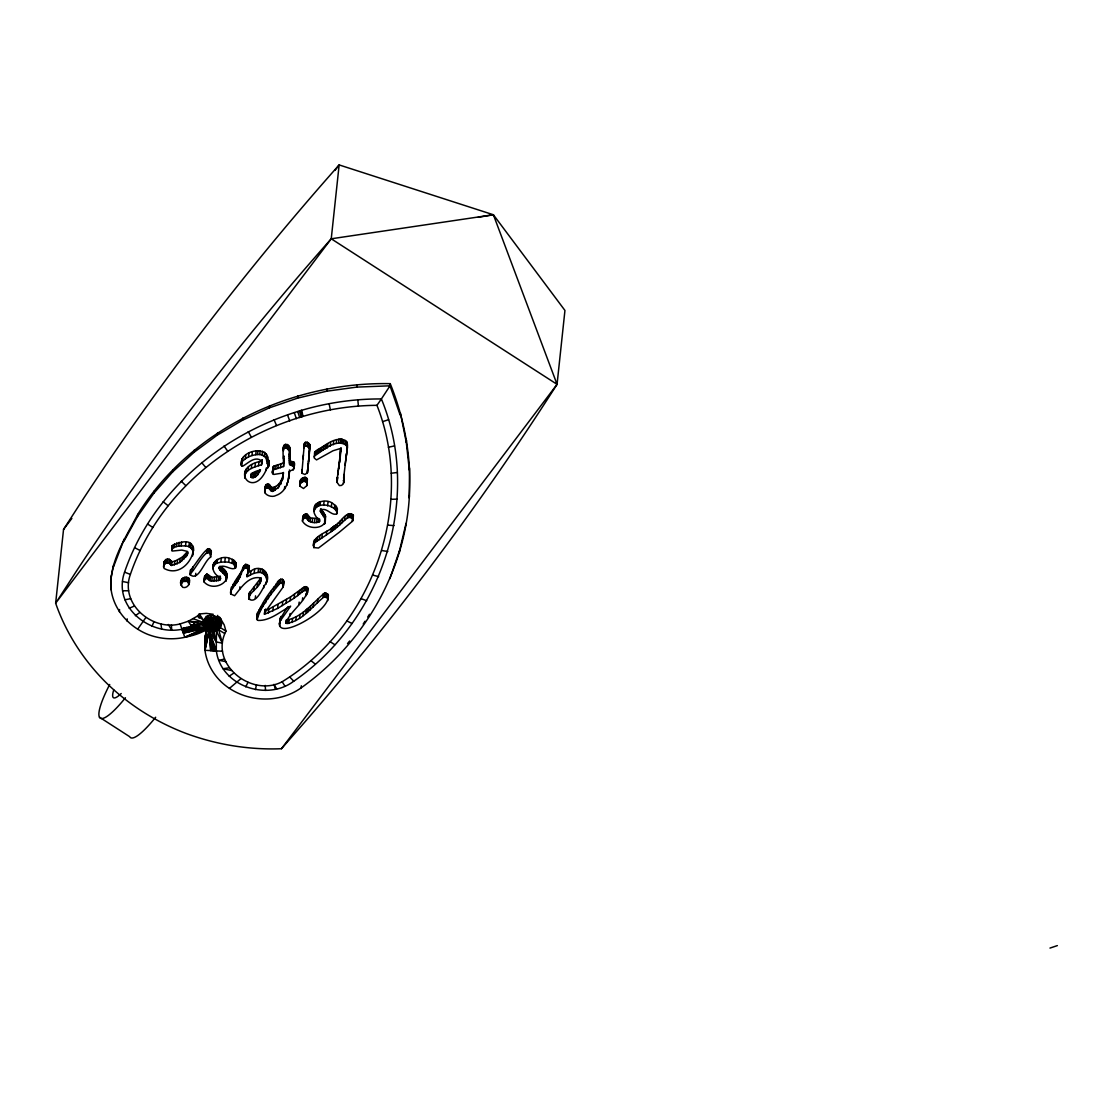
<?xml version="1.0" encoding="UTF-8"?>
<svg xmlns="http://www.w3.org/2000/svg" width="1113" height="1113" viewBox="0 0 1113 1113"><rect width="100%" height="100%" fill="white"/><g stroke="black" fill="none" stroke-linecap="round" stroke-linejoin="round"><path stroke-width="1.5" d="M337.072 481.567L337.476 476.962L337.183 482.486L339.382 485.602C345.225 486.339 344.028 478.047 344 474.444L343.722 482.179M203.22 620.511L210.274 624.226L221.264 625.45L216.451 630.306L216.284 650.34C220.263 685.413 266.48 701.969 293.749 681.212C382.023 620.706 422.69 498.888 381.383 398.955L390.023 385.808L390.246 383.651C291.439 381.745 190.629 429.284 137.762 514.345C125.769 537.76 108.531 562.232 111.133 589.82C113.957 610.105 129.052 626.716 147.667 634.327A59.476 54.412 6.1 0 0 184.828 637.318C198.364 634.507 213.07 629.763 217.703 615.392M205.39 618.619L212.138 624.699L219.219 627.523C225.202 619.023 211.067 610.773 205.39 618.619L204.18 621.36L202.969 621.611C201.55 630.709 214.962 635.273 220.096 628.052L221.71 623.85L220.903 619.245L224.228 624.95L225.981 631.196C209.007 663.891 251.594 697.907 282.173 681.726C372.702 626.382 416.22 504.773 376.959 405.327L381.383 398.955C271.614 398.176 160.745 466.222 124.559 572.165C110.785 611.26 160.536 643.62 194.107 624.699M409.556 468.017L409.167 497.942L409.403 495.786C411.573 457.513 404.52 419.17 390.246 383.651M288.114 606.557C255.628 651.369 325.093 616.519 327.89 598.418L324.356 596.679C312.503 605.806 302.124 621.75 286.124 623.391L285.846 622.807C290.604 611.107 303.306 603.524 307.438 591.879L305.852 590.474L303.891 590.697L294.138 598.182L277.61 608.435L264.463 614.293L264.964 610.174M340.62 451.544L341.037 447.76L337.712 474.959L340.272 456.608L340.161 448.567L332.996 450.765L316.551 459.906L314.297 458.111L314.659 452.351C323.382 446.8 336.098 434.446 346.63 441.444L347.075 450.682L345.002 465.234M346.783 452.003L347.326 443.141M289.199 472.482L289.937 470.813L293.248 469.769L294.18 467.07L289.561 464.232L289.7 447.217C279.377 435.976 284.399 462.34 283.565 466.528L273.77 469.658L272.532 471.216L272.448 473.136L273.742 474.458L283.467 472.928L282.535 479.592L278.333 487.717L272.323 491.431L268.358 487.953L265.868 488.301C261.235 494.089 271.349 498.207 275.913 495.522C286.57 491.904 289.352 479.967 289.463 469.964M289.7 464.719L289.7 447.217M283.565 466.528L283.885 456.052M352.932 520.272L353.364 515.458C346.115 509.295 340.439 523.806 333.997 526.129C327.598 533.21 311 535.395 313.783 547.568L318.499 548.027L339.298 532.237L352.501 521.218L353.364 515.458M218.51 629.109L222.377 643.175L216.325 641.964L211.651 631.043L207.575 629.332L205.362 627.12L204.069 624.351L204.18 621.36M314.13 511.187C316.412 501.253 334.429 504.37 337.044 512.606L336.752 513.858C331.577 516.362 326.248 506.429 320.516 510.324L320.363 511.396C335.945 526.519 309.734 533.53 302.388 521.037L303.529 518.672L306.339 517.615C308.12 522.679 314.937 523.722 319.459 521.705L319.681 520.842C299.661 501.518 336.543 492.002 337.044 512.606M314.576 506.137L314.965 508.738M303.014 458.737L304.419 443.572L305.115 442.473L307.355 442.278L309.887 444.81L309.692 448.901L307.591 472.427L305.004 474.5L301.846 473.206L303.418 454.953M248.63 598.377C249.952 590.739 262.209 586.996 260.414 578.537L259.371 577.675C247.809 576.52 240.978 588.081 234.579 595.719L230.655 593.911C231.17 582.864 241.243 574.252 245.389 564.402L249.298 566.03C245.848 584.395 246.404 572.68 260.136 572.402C264.685 572.986 267.69 578.12 266.564 582.447C262.779 587.177 256.644 604.888 248.895 598.961L249.242 593.146L261.152 577.605M300.273 483.348L303.974 481.08L306.868 482.611L306.785 485.671L303.501 488.51L299.814 486.075L300.677 479.55L303.084 477.7L305.546 477.366L307.271 478.827L307.188 481.887M300.677 479.55L299.814 486.075M294.082 468.629L294.277 462.479L290.103 460.935M279.238 624.059L280.198 621.012L290.66 606.14C280.309 611.44 270.403 620.776 258.202 620.442L257.131 619.691C260.428 606.613 271.322 593.312 280.309 582.989L282.813 583.727L283.245 586.885L264.685 612.693M283.412 585.883L283.69 580.944L282.424 579.303L280.713 579.205C271.725 589.528 260.832 602.829 257.534 615.906L257.131 619.691M307.452 472.858L309.344 453.005L308.941 456.789M302.792 517.239L303.932 514.874L306.743 513.83L310.527 518.004L318.819 518.519L318.415 522.303M343.597 478.242L346.588 453.311L346.171 457.095M314.186 456.97L314.256 456.135C322.979 450.598 335.681 438.23 346.213 445.228L346.922 446.925M314.659 452.351L314.701 454.327M409.403 495.786C405.174 572.193 363.116 643.843 301.08 687.917C277.04 705.03 241.911 701.927 220.805 681.462A59.476 54.412 6.1 0 1 204.959 650.298L207.046 629.471L184.828 637.318L180.111 623.92C151.98 631.28 119.689 603.803 130.374 574.405C165.294 472.455 271.155 406.008 376.959 405.327M190.045 574.517L190.142 573.71C194.33 571.776 208.966 541.335 210.566 557.182C204.249 560.535 198.392 582.377 190.045 574.517L190.546 569.926C194.817 566.573 212.959 533.892 210.733 556.959M190.546 569.926L190.434 575.254M63.538 529.412L55.65 603.19C65.778 632.462 82.849 658.966 104.511 681.045A224.283 205.209 6.1 0 0 185.468 733.217C216.075 744.625 248.797 750.009 281.45 748.729L306.701 719.902A3257.195 2980.197 6.1 0 0 557.057 384.333L564.945 310.457L493.379 214.753L339.145 164.919A3257.195 2980.197 6.1 0 0 84.171 497.525L63.538 529.412L71.858 518.408M110.952 578.259L113.665 564.834M111.133 589.82L111.189 576.117M113.443 566.976L124.253 538.984M119.328 611.677L119.564 609.534M124.03 541.127L137.525 516.488L137.762 514.345M126.979 620.998L127.202 618.856M137.525 516.488L153.789 493.323L154.025 491.181M153.789 493.323L172.64 471.898L172.877 469.742M163.486 567.046L164.168 561.648L166.087 559.436L169.12 559.199L171.959 561.689L174.783 561.244L182.449 557.001L187.012 552.131L186.608 555.916L179.708 562.51L171.555 565.474L168.717 562.983L165.684 563.234L163.764 565.446L164.042 568.395C189.961 582.975 210.162 526.449 172.042 545.899L171.722 550.532L172.473 551.046L181.836 550.086L187.346 551.394L187.805 553.286L186.608 555.916M164.543 564.194L164.947 560.409M165.684 563.234L166.087 559.436M167.103 562.761L167.507 558.976M168.717 562.983L169.12 559.199M169.83 563.665L170.247 559.867M171.722 550.532L172.557 545.175M170.692 564.555L171.096 560.757M171.082 565.028L171.485 561.244M171.555 565.474L171.959 561.689M172.153 548.959L174.115 547.485L174.518 543.687M174.365 565.028L174.783 561.244M174.115 547.485L176.369 546.566L176.772 542.782M176.369 546.566L178.762 546.093L179.165 542.295M177.12 563.985L177.524 560.187M178.762 546.093L181.169 545.885L181.572 542.087M179.708 562.51L180.111 558.726M182.045 560.785L182.449 557.001M172.64 471.898L193.871 452.421L194.107 450.278M180.793 584.659C179.179 579.609 184.591 575.115 188.82 578.19C191.158 582.252 187.93 588.902 182.782 587.372L180.793 584.659L182.977 581.473L187.443 581.362L188.946 584.45M181.433 582.781L181.85 578.997M184.035 558.976L184.438 555.192M193.259 553.731C193.732 549.391 189.683 545.899 185.523 545.94L185.927 542.156M181.836 582.266L182.24 578.482M181.558 585.521L181.419 579.748M182.977 581.473L183.381 577.689M185.593 557.265L185.996 553.481M184.494 581.097L184.897 577.299M187.471 554.357L187.735 551.825M188.904 546.692L189.307 542.894M186.108 581.083L186.511 577.285M189.864 547.137L190.267 543.353M190.754 547.763L191.158 543.965M187.443 581.362L187.86 577.564M188.417 581.974L188.82 578.19M188.667 584.965L189.377 579.47M192.368 549.669L192.772 545.885M192.66 555.888L192.925 553.37M193.189 551.658L193.592 547.86M192.396 570.788L192.799 567.004M195.54 575.824L195.805 573.306M193.871 452.421L217.244 435.141L217.48 432.999M206.489 553.37L206.893 549.585M206.837 553.036L207.255 549.252M203.971 581.167L204.611 576.437L206.628 574.155L212.207 577.369L220.374 576.144L219.971 579.943L218.315 580.569L210.093 580.791L206.225 577.939L204.208 580.221L204.11 582.016C215.171 594.05 238.794 577.828 220.471 566.35L220.068 570.134L225.842 576.103L226.509 579.623M204.11 582.016L204.611 576.437M207.38 552.66L207.783 548.876M204.639 579.47L205.042 575.671M205.362 578.593L205.766 574.809M208.075 552.451L208.479 548.653M206.225 577.939L206.628 574.155M208.854 552.549L209.272 548.765M207.101 577.856L207.505 574.071M210.12 553.356L210.524 549.572M180.111 623.92L188.347 621.249L191.158 625.729L203.095 623.864C208.701 626.257 215.366 624.56 220.527 621.805L220.958 618.647M208.131 578.523L208.548 574.739M210.83 554.469L211.233 550.671M208.715 579.358L209.119 575.574M203.874 626.021L191.158 625.729L193.94 624.143M209.244 580.179L209.647 576.395M210.093 580.791L210.496 576.993M206.434 630.139L204.778 638.737L204.959 650.298L222.503 651.244M219.971 579.943L220.833 578.245C201.091 566.976 223.268 548.139 236.039 562.802L235.664 567.867C231.156 571.4 223.796 562.775 219.052 567.783L220.068 570.134M211.804 581.153L212.207 577.369M212.806 568.701L213.515 563.54M213.112 567.338L213.877 562.858M206.976 630.069L204.778 638.737L206.907 629.068M209.606 632.226L209.244 630.542L204.959 650.298L205.015 636.594M213.473 566.642L214.419 562.107M214.002 565.891L215.143 561.272M214.739 565.056L216.075 560.368M213.946 581.236L214.35 577.438M215.672 564.166L217.021 559.616M216.618 563.401L217.703 559.227M216.214 581.014L216.618 577.23M211.651 631.043L210.44 630.793L212.193 624.087M219.164 568.854L219.428 566.336M218.315 580.569L218.732 576.784M217.299 563.011L220.847 562.204L221.264 558.42M221.376 571.456L221.779 567.658M222.739 572.652L223.143 568.868M223.602 573.418L224.005 569.633M220.847 562.204L224.812 561.94L225.216 558.156M224.84 574.67L225.243 570.872M225.842 576.103L226.245 572.319M217.244 435.141L242.509 420.227L242.745 418.085M226.106 581.306L226.871 573.96M235.664 567.867L233.507 563.874L228.708 562.218L229.111 558.42M261.75 463.481L260.985 460.434C254.501 456.01 248.129 463.245 242.745 466.166L241.66 465.944C236.874 449.527 273.408 443.377 267.329 463.731L268.803 466.11L266.744 468.615C253.235 501.532 227.163 466.987 261.931 461.088L262.153 459.683L261.527 464.872C255.197 466.723 246.21 468.782 244.596 476.211M241.284 465.206L241.924 458.987M241.66 465.944L241.688 461.422M241.215 464.761L242.871 457.485M232.033 563.025L232.436 559.227M233.507 563.874L233.911 560.089M230.655 593.911L230.934 591.393M230.474 592.659L231.379 587.135M242.453 461.283L245.389 458.723L245.792 454.939M234.829 565.154L235.233 561.369M230.961 590.92L232.603 588.193L233.007 584.408M244.693 478.145L245.333 470.799M235.358 567.157L236.067 564.082M235.636 566.587L236.039 562.802M245.681 473.108L246.084 469.31M232.603 588.193L234.968 585.104L235.372 581.306M245.389 458.723L248.547 456.845L248.95 453.061M248.088 470.535L248.491 466.737M234.968 585.104L236.443 583.17L236.846 579.372M236.443 583.17L237.918 581.097L238.321 577.299M248.547 456.845L251.969 455.537L252.373 451.753M237.918 581.097L239.615 575.282M251.329 468.462L251.733 464.678M239.212 579.066L240.533 573.487M250.87 477.199L251.274 473.415L254.794 473.623L258.258 470.855L257.84 474.639L255.642 476.698L253.041 477.783L250.87 477.199C249.604 472.482 257.326 470.882 260.525 469.867L257.84 474.639M240.13 577.271L241.632 570.663M251.441 477.616L251.844 473.832M239.685 589.292L239.949 586.774M241.215 574.447L242.787 567.672M242.384 571.456L243.371 566.434M253.041 477.783L253.444 473.999M242.968 570.218L243.858 565.668M251.969 455.537L255.74 454.702L256.143 450.918M254.947 466.862L255.364 463.078M254.39 477.407L254.794 473.623M243.455 569.453L244.985 568.187L245.389 564.402M255.74 454.702L257.548 454.521L257.952 450.737M244.985 568.187L245.862 568.075L246.265 564.277M255.642 476.698L256.06 472.914M248.978 570.621L246.989 568.34L247.392 564.555M258.522 465.679L258.926 461.895M257.548 454.521L259.746 454.549L260.15 450.765M246.891 576.701L247.156 574.183M247.197 576.729L247.462 574.197M248.296 569.035L248.7 565.251M248.769 571.414L249.298 566.03M259.524 472.162L259.788 469.63M267.329 463.731L266.035 457.805L262.084 454.967L262.501 451.182M261.527 464.872L261.931 461.088M250.453 574.962L250.856 571.178C259.106 563.86 271.377 572.152 266.564 582.447M248.895 598.961L249.242 593.146M264.268 455.996L264.671 452.212M242.509 420.227L269.388 407.845L269.61 405.702M249.507 595.872L249.91 592.088M249.507 599.364L249.298 595.163M266.035 457.805L266.438 454.007M254.181 573.292L254.585 569.494M266.021 470.521L266.285 467.989M267.134 460.601L267.537 456.817M253.903 590.641L254.321 586.843M264.657 490.541L266.271 484.517L268.762 484.169L271.683 487.48C278.807 487.438 282.966 478.743 283.412 472.469M264.713 492.043L265.061 486.757M265.061 489.247L265.464 485.463M264.977 492.892L265.117 488.259M267.746 468.017L268.01 465.498M268.191 463.996L268.595 460.212L267.732 459.933M265.868 488.301L266.271 484.517M268.748 464.928L268.595 460.212M268.803 466.11L269.151 461.13M266.967 487.828L267.37 484.044M255.294 598.377L255.559 595.858M258.133 572.374L258.536 568.59M257.173 586.871L257.59 583.087M268.358 487.953L268.762 484.169M260.136 572.402L260.539 568.618M269.29 488.621L269.694 484.837M259.315 584.311L259.732 580.527M269.972 489.581L270.389 485.797M260.359 582.739L260.762 578.955M256.686 618.591L257.186 613.458M260.748 581.389L261.012 578.871M272.379 472.26L273.367 466.472L283.968 462.73M257.27 615.781L257.673 611.997M270.57 490.555L270.974 486.771M272.448 473.136L272.935 467.418M262.112 572.903L262.515 569.119M272.963 470.256L273.367 466.472M272.908 474.027L272.852 469.338M271.28 491.264L271.683 487.48M258.48 613.541L258.884 609.743M273.77 469.658L274.174 465.874M263.044 573.459L263.447 569.661M272.323 491.431L272.727 487.647M259.872 611.594L260.275 607.795M264.115 574.378L264.518 570.593M275.69 469.088L276.094 465.29M261.207 609.562L261.611 605.764M273.742 491.07L274.146 487.285M263.656 588.054L263.934 585.521M265.117 575.477L265.52 571.679M265.798 576.478L266.202 572.68M275.175 490.346L275.579 486.548M263.211 606.515L263.614 602.731M277.86 468.517L278.264 464.719M265.965 584.297L266.23 581.779M266.577 578.482L266.981 574.698M264.463 614.293L264.866 609.994M265.659 602.801L266.063 599.017M278.333 487.717L278.737 483.932M280.434 467.738L280.852 463.94M265.437 611.524L265.701 608.992M283.119 450.584L283.704 445.993M283.3 449.777L284.135 445.214M268.316 598.752L268.72 594.954M283.398 458.528L283.662 456.01M283.732 449.012L284.789 444.616M280.81 484.322L281.213 480.538M283.648 462.465L284.052 458.681M284.385 448.4L285.262 448.066L285.665 444.282M268.372 613.013L268.776 609.228L290.549 596.916L304.294 586.899L306.256 586.69L307.842 588.095L307.522 592.77M282.535 479.592L282.939 475.808M271.002 594.69L271.405 590.892M289.297 451.002L286.723 448.136L287.126 444.351M287.919 448.734L288.323 444.95M273.478 590.933L273.881 587.149M284.469 489.08L284.733 486.562M288.796 449.722L289.213 445.937M289.241 454.8L289.797 448.33M289.213 456.567L289.617 452.782M272.852 610.995L273.255 607.197M289.227 458.667L289.63 454.883M275.551 587.831L275.954 584.047M289.255 460.824L289.658 457.04M286.862 485.296L287.126 482.778M289.366 462.758L289.77 458.973M289.561 464.232L289.964 460.448M287.891 482.207L289.352 471.717L288.559 478.84M276.998 585.716L277.401 581.918M269.388 407.845L297.588 398.134L297.811 395.991M277.721 584.784L278.125 580.986M290.493 465.22L290.896 461.422M278.848 583.713L279.252 579.915M291.898 465.359L292.302 461.575M277.61 608.435L278.013 604.637M280.309 582.989L280.713 579.205M293.317 465.777L293.721 461.992M293.248 469.769L294.486 464.831M293.874 466.277L294.277 462.479M294.18 467.07L294.583 463.286M282.02 583.087L282.424 579.303M282.813 583.727L283.217 579.929M283.286 584.742L283.69 580.944M283.245 586.885L283.815 582.099M279.725 621.917L280.128 618.132M279.613 626.035L279.878 623.503M280.198 621.012L280.601 617.228M280.796 620.136L281.199 616.352M282.299 605.583L282.702 601.785M286.097 603.19L286.5 599.406M299.731 485.212L300.176 480.788M304.419 443.572L303.905 447.829L304.656 443.002M285.846 622.807L286.124 620.275M301.846 473.206L302.249 469.422M304.252 446.786L305.115 442.473M286.124 623.391L286.389 620.873M301.345 482.277L301.748 478.493M304.712 446.271L305.838 442.181M287.335 623.642L287.752 619.844C303.098 616.352 313.198 602.314 324.759 592.895L328.293 594.634L327.82 600.589M302.68 481.498L303.084 477.7M290.145 600.7L290.549 596.916M309.943 445.075L309.289 452.685L309.484 448.609L306.951 446.063L307.355 442.278M288.782 623.53L289.185 619.732M303.974 481.08L304.378 477.296M289.853 616.004L290.117 613.472M308.19 446.675L308.593 442.877M305.143 481.15L305.546 477.366M309.052 447.593L309.456 443.795M281.45 748.729L557.057 384.333L493.379 214.753L331.243 238.794A3257.195 2980.197 6.1 0 0 76.268 571.386L55.65 603.19L331.243 238.794L339.145 164.919L334.985 170.428M309.484 448.609L309.887 444.81M307.021 473.498L307.425 469.7M306.339 481.985L306.743 478.2M308.482 461.756L308.885 457.972M294.138 598.182L294.542 594.384M302.388 521.037L302.861 516.39M307.995 467.112L308.398 463.328M302.917 519.312L303.32 515.528M306.868 482.611L307.271 478.827M292.121 622.473L292.524 618.689M306.785 485.671L307.411 479.244M303.529 518.672L303.932 514.874M304.447 517.976L304.851 514.192M305.463 517.517L305.866 513.733M297.769 595.678L298.173 591.893M306.339 517.615L306.743 513.83M295.821 620.595L296.225 616.811M307.188 518.491L307.591 514.693M299.592 594.092L299.995 590.307M307.55 519.423L307.953 515.625M298.882 604.637L299.16 602.105M307.856 520.314L308.259 516.529M315.035 454.98L315.438 451.196M308.551 521.079L308.955 517.295M316.148 454.007L316.551 450.222M301.734 592.158L302.138 588.374M299.564 618.216L299.967 614.432M317.33 453.241L317.734 449.457M310.124 521.788L310.527 518.004M302.402 600.31L302.666 597.778M318.304 452.727L318.708 448.942M303.891 590.697L304.294 586.899M319.556 452.059L319.96 448.275M304.906 590.363L305.31 586.579M312.197 522.303L312.614 518.519M297.588 398.134L326.791 391.192L327.013 389.049M303.056 615.67L303.459 611.886M305.852 590.474L306.256 586.69M314.812 508.655L315.216 504.871M305.769 596.025L306.033 593.493M321.254 451.141L321.657 447.356M315.341 508.071L315.744 504.286M306.576 594.926L307.327 587.316M314.478 522.567L314.882 518.783M316.05 507.445L316.454 503.66M307.244 593.73L307.842 588.095M316.968 506.791L317.372 503.006M323.146 450.125L323.549 446.341M305.964 613.346L306.381 609.548M313.282 545.579L314.409 539.875M306.729 612.762L307.132 608.964M313.783 547.568L313.685 541.794M318.109 506.109L318.513 502.325M316.649 522.581L317.052 518.783M324.968 449.137L325.372 445.353M314.005 543.673L315.313 542.379L315.716 538.595M319.208 505.566L319.612 501.782M308.051 611.705L308.454 607.907M319.974 505.33L320.391 501.546M326.485 448.33L326.888 444.532M301.08 687.917L301.317 685.775M315.313 542.379L317.191 541.015L317.595 537.231M320.363 511.396L320.627 508.864M310.137 609.924L310.541 606.14M319.459 521.705L319.723 519.187M327.417 447.843L327.82 444.045M320.92 512.815L321.337 509.031L325.511 516.015L325.316 521.524M321.894 514.359L322.297 510.575M317.191 541.015L319.431 539.568L319.848 535.784M323.646 505.288L324.064 501.504M330.227 446.327L330.631 442.543M313.17 607.142L313.588 603.343M322.923 515.82L323.327 512.036M323.577 516.738L323.98 512.954M319.431 539.568L321.852 537.996L322.255 534.198M324.481 518.199L324.885 514.415M324.565 524.14L325.302 519.562L324.899 523.347M325.107 519.799L325.511 516.015M333.316 444.727L333.719 440.929M327.598 505.859L328.001 502.074M317.386 603.037L317.789 599.253M321.852 537.996L326.332 535.005L326.735 531.221M336.265 443.364L336.669 439.579M331.326 506.93L331.73 503.132M338.644 442.626L339.048 438.842M322.951 597.389L323.354 593.605M326.332 535.005L330.937 531.791L331.34 527.993M340.564 442.515L340.968 438.731M324.356 596.679L324.759 592.895M334.387 508.391L334.79 504.606M337.183 482.486L337.476 477.783M338.616 468.851L339.034 465.067M330.937 531.791L332.203 530.887L332.606 527.103M339.548 462.66L339.966 458.876M340.272 456.608L340.842 450.751M341.886 442.807L342.289 439.023M325.914 596.791L326.332 593.006M335.625 509.531L336.029 505.747M332.203 530.887L333.594 529.927L333.997 526.129M343.124 443.391L343.527 439.607M327.194 597.5L327.598 593.702M336.599 511.048L337.002 507.264M336.752 513.858L337.448 508.822M327.89 598.418L328.293 594.634M333.594 529.927L335.222 528.731L335.625 524.946M344.793 444.129L345.197 440.345M335.222 528.731L337.197 527.172L337.601 523.374M346.213 445.228L346.63 441.444M347.047 448.024L347.465 444.226M343.444 483.487L344.126 478.395M347.103 449.332L347.506 445.548M346.964 451.878L347.493 446.897M337.197 527.172L339.702 524.96L340.105 521.176M339.702 524.96L342.108 522.665L342.512 518.881M326.791 391.192L356.675 387.115L356.911 384.973M342.108 522.665L344.557 520.355L344.974 516.571M344.557 520.355L347.228 518.101L347.632 514.303M347.228 518.101L348.327 517.545L348.731 513.761M348.327 517.545L349.565 517.392L349.983 513.608M352.946 519.256L350.79 517.573L351.193 513.775M351.791 518.004L352.209 514.22M352.306 521.427L352.974 514.804M352.501 521.218L353.336 516.488M409.334 470.159L406.315 442.459L400.402 413.006M389.856 578.746L399.609 550.379L406.064 523.347L405.842 525.489M406.315 442.459L406.551 440.317M399.372 552.535L399.609 550.379M337.072 480.76L338.115 471.161M219.539 616.922L219.303 618.953L215.338 622.557L210.58 625.534L205.362 627.12M266.967 578.663L267.203 576.701M226.927 575.824L226.509 577.522M163.889 563.261L164.168 561.648M214.016 615.656L212.138 624.699L216.325 641.964L209.174 631.141L210.719 650.757L210.107 642.326M211.456 551.867L210.969 553.398M255.447 689.615L256.449 684.69M204.959 650.298L209.244 630.542L209.481 633.909M188.347 621.249L202.9 622.209L206.169 616.365L213.195 614.279L206.253 613.36L199.297 613.986L197.544 616.018L188.347 621.249L203.039 624.463M328.474 595.692L327.598 597.834M249.382 566.837L247.768 571.595M193.064 552.104L193.676 549.933M307.925 588.972L306.979 591.142M189.474 580.249L188.779 581.598M268.845 463.37L269.207 462.326M204.987 621.917L205.947 619.287M204.569 621.638L205.655 618.939M151.911 626.41L153.956 621.75M245.736 686.874L247.99 682.311M343.221 480.788L343.847 479.703M324.481 521.121L324.968 520.355M211.929 643.175L213.599 650.994L209.174 631.141L215.755 651.161L216.284 650.34L209.174 631.141L212.152 650.868L210.997 642.396M363.214 624.031L365.008 621.235M367.707 617.047L369.502 614.265M145.831 617.576L137.65 629.221M220.249 617.785L219.303 618.953L218.231 616.574M347.52 643.606L349.635 641.005M205.209 627.941L184.828 637.318L205.154 628.539L181.878 629.332L182.866 628.414L193.203 628.316M240.756 678.763L229.445 688.377M207.199 620.678L208.924 619.231M206.225 619.635L208.298 617.896C228.638 612.832 214.851 642.34 205.321 624.699L206.434 619.885L208.423 618.188L211.067 618.188L208.618 618.605L206.809 620.289L205.78 624.769C212.138 639.46 227.998 618.272 211.011 617.729M135.341 615.726L139.737 612.54M229.167 676.189L233.716 673.156M196.639 633.492L201.954 630.473M247.601 572.931L250.856 571.178M194.01 624.24L191.158 625.729L205.154 628.539L183.255 633.06L190.017 631.488M194.219 624.226L191.158 625.729L197.404 626.716M194.205 624.296L191.158 625.729L199.102 625.909M194.163 624.421L191.158 625.729L196.278 624.936M129.219 608.255L134.395 606.029M217.48 629.708L210.594 630.501M1049.976 948.081L1057.35 945.605M264.866 610.508L268.776 609.228M382.608 421.632L388.576 419.712M388.367 447.259L394.475 445.923M124.92 599.81L130.652 598.669M224.478 659.133L218.746 660.273L226.009 661.679M189.683 630.723L182.866 631.989L205.154 628.539L182.866 628.414M478.173 217.285L493.379 214.753M229.222 667.772L223.045 668.732L231.532 670.541M190.49 629.875L182.476 630.932L205.154 628.539L182.087 629.861L190.253 629.221M391.192 473.248L397.355 472.482M181.878 629.332L190.226 628.831M356.675 387.115L390.023 385.808L400.179 415.149M391.039 499.306L397.202 499.139M184.048 628.038L193.815 627.982M122.653 590.753L128.677 590.78M181.169 545.885L185.523 545.94M186.414 627.259L194.956 627.565M285.262 448.066L286.723 448.136M305.435 445.979L306.951 446.063M387.922 525.169L394.016 525.573M224.812 561.94L228.708 562.218M208.298 617.896L211.067 618.188M349.565 517.392L350.79 517.573M381.856 550.532L387.811 551.505M259.746 454.549L262.084 454.967M286.528 619.607L287.752 619.844M122.513 581.487L128.552 582.711M245.862 568.075L246.989 568.34M372.925 575.129L378.67 576.659M192.952 618.633L202.9 622.209M361.21 598.683L366.706 600.742M124.559 572.165L130.374 574.405M346.866 620.929L352.028 623.503M134.603 547.638L140.141 550.559M216.84 629.527L212.138 624.699L207.769 616.616M218.454 629.708L224.52 633.408M330.018 641.644L334.804 644.677M331.243 238.794L557.057 384.333M220.235 627.482L225.981 631.196M99.46 717.203L129.692 736.695A59.045 11.478 -57.2 0 0 155.667 717.245M147.556 524L152.815 527.437M172.877 547.262L172.042 545.899M310.875 660.593L315.229 664.058M163.166 501.768L168.077 505.705M181.252 481.206L185.76 485.602M289.992 677.274L293.749 681.212M201.62 462.535L205.682 467.335M199.227 618.105L197.544 616.018L203.415 620.011L199.297 613.986L200.103 617.089M204.528 578.231L205.599 579.664M224.033 445.951L227.609 451.113M282.173 681.726L284.97 686.206M276.734 688.877L273.923 684.398L275.509 689.267M168.286 624.463L171.694 629.958L171.402 624.922M248.269 431.649L251.315 437.117M216.381 630.904L222.377 643.175M274.062 419.768L276.525 425.5M300.218 482.277L300.677 483.348M202.969 621.611L204.069 624.351M287.585 415.107L289.756 420.951M294.347 412.784L296.364 418.669M297.728 411.615L299.675 417.528M213.195 643.272L215.755 651.161M299.411 411.031L301.331 416.958M300.26 410.739L302.152 416.679L301.108 410.447M209.174 631.141L215.032 651.105L212.778 643.244M213.209 564.917L213.473 566.155M329.128 403.796L330.38 409.876M301.72 410.307L302.986 416.387M212.138 624.699L210.76 615.503M160.982 623.795L161.622 629.137M357.802 399.873L358.428 406.05M265.228 685.399L265.52 690.422M283.523 446.8L283.523 450.807M125.435 697.754A59.045 11.478 -57.2 0 1 100.073 717.968A59.045 11.478 -57.2 0 1 109.714 684.467M121.206 693.538A34.712 6.748 -57.2 0 1 113.749 689.935M210.274 624.226L211.748 626.327L214.002 625.019L212.527 622.932L210.274 624.226M206.851 622.96L206.795 624.922C219.957 641.241 220.402 607.308 206.851 622.96M208.507 623.656L208.465 624.991C217.48 636.177 217.786 612.929 208.507 623.656"/></g></svg>
